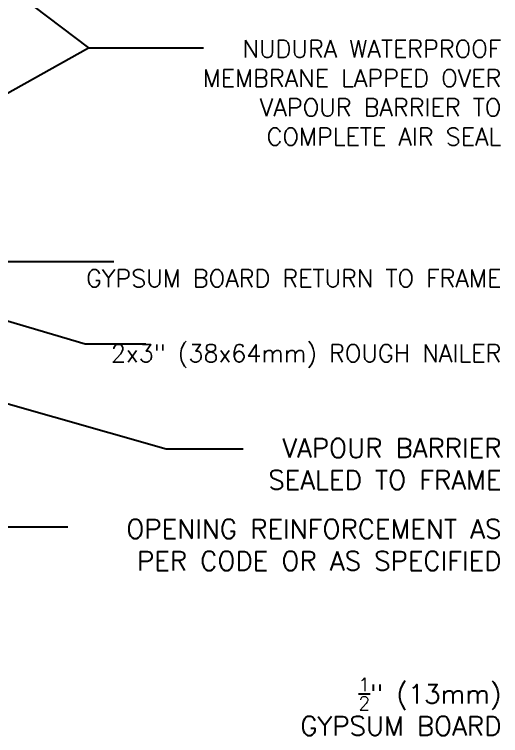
# Model space of a CAD drawing. Header units: inches. Extents: x 2890.1 to 2943.6, y 417.6 to 502.6.
# Drawn here: x 2925.32 to 2943.6, y 445.23 to 472.33 of the extents above; entities that cross this region are included whole.
import ezdxf

# ---------------------------------------------------------------- set-up
doc = ezdxf.new("R2010")
doc.units = ezdxf.units.IN
doc.header["$LTSCALE"] = 0.5
doc.header["$MEASUREMENT"] = 0
doc.layers.add('TEXT', color=4, linetype='CONTINUOUS')
doc.styles.add('DIM', font='romans.shx', dxfattribs={"width": 0.7})
doc.styles.get("Standard").update_dxf_attribs({"font": 'romans.shx'})
doc.dimstyles.new('ext_12', dxfattribs={"dimscale": 12, "dimtxt": 0.09375, "dimasz": 0.09375, "dimexe": 0.09375, "dimexo": 0.0625, "dimgap": 0.0625, "dimtad": 1, "dimdec": 1, "dimzin": 3, "dimdsep": 46, "dimlunit": 4, "dimtxsty": 'DIM', "dimcen": 0.09, "dimdle": 0.09375, "dimclrt": 4, "dimadec": 0, "dimazin": 0, "dimtfac": 1, "dimtdec": 1, "dimtmove": 2, "dimatfit": 3, "dimfxl": 1, "dimfrac": 2, "dimtolj": 1, "dimtzin": 0, "dimarcsym": 0})

msp = doc.modelspace()

# ---------------------------------------------------------------- linework, layer by layer
at = {"layer": 'TEXT'}
msp.add_lwpolyline([(2923.322, 446.88, 0, 0.36, 0), (2924.402, 446.88, 0, 0, 0), (2937.176, 446.88, 0, 0, 0)], format="xyseb", dxfattribs=at)

# ---------------------------------------------------------------- texts
at = {"layer": 'TEXT', "char_height": 0.72, "attachment_point": 6}
for s, insert, width in [('{\\H0.9167x;NUDURA WATERPROOF MEMBRANE LAPPED OVER VAPOUR BARRIER TO COMPLETE AIR SEAL }', (2943.63, 469.387), 15.16348), ('{\\H0.9167x;GYPSUM BOARD RETURN TO FRAME}', (2943.63, 462.412), 15.16348), ('{\\H0.9167x;2x3" (38x64mm) ROUGH NAILER}', (2943.63, 459.488), 15.16348), ('VAPOUR BARRIER SEALED TO FRAME', (2943.63, 455.438), 10.53123), ('OPENING REINFORCEMENT AS PER CODE OR AS SPECIFIED', (2943.63, 452.395), 16.39183), ('\\A1;{\\H0.7x;\\S1/2;}" (13mm) GYPSUM BOARD', (2943.63, 446.318), 9.78074)]:
    msp.add_mtext(s, dxfattribs=dict(at, insert=insert, width=width))

# ---------------------------------------------------------------- leaders
at = {"layer": 'TEXT'}
for points in [[(2914.232, 481.602), (2928.106, 471.069), (2932.436, 471.069)], [(2912.397, 462.338), (2928.106, 471.069), (2932.436, 471.069)], [(2923.475, 463.051), (2928.594, 463.044), (2929.061, 463.044)], [(2921.725, 461.801), (2927.98, 459.95), (2930.264, 459.95)], [(2914.758, 458.26), (2924.865, 453.079), (2927.335, 453.079)], [(2923.119, 458.252), (2931.033, 456.008), (2933.927, 456.008)]]:
    msp.add_leader(points, dimstyle='ext_12', override={"dimgap": 0.0625, "dimtad": 0}, dxfattribs=at)

doc.saveas('drawing.dxf')
